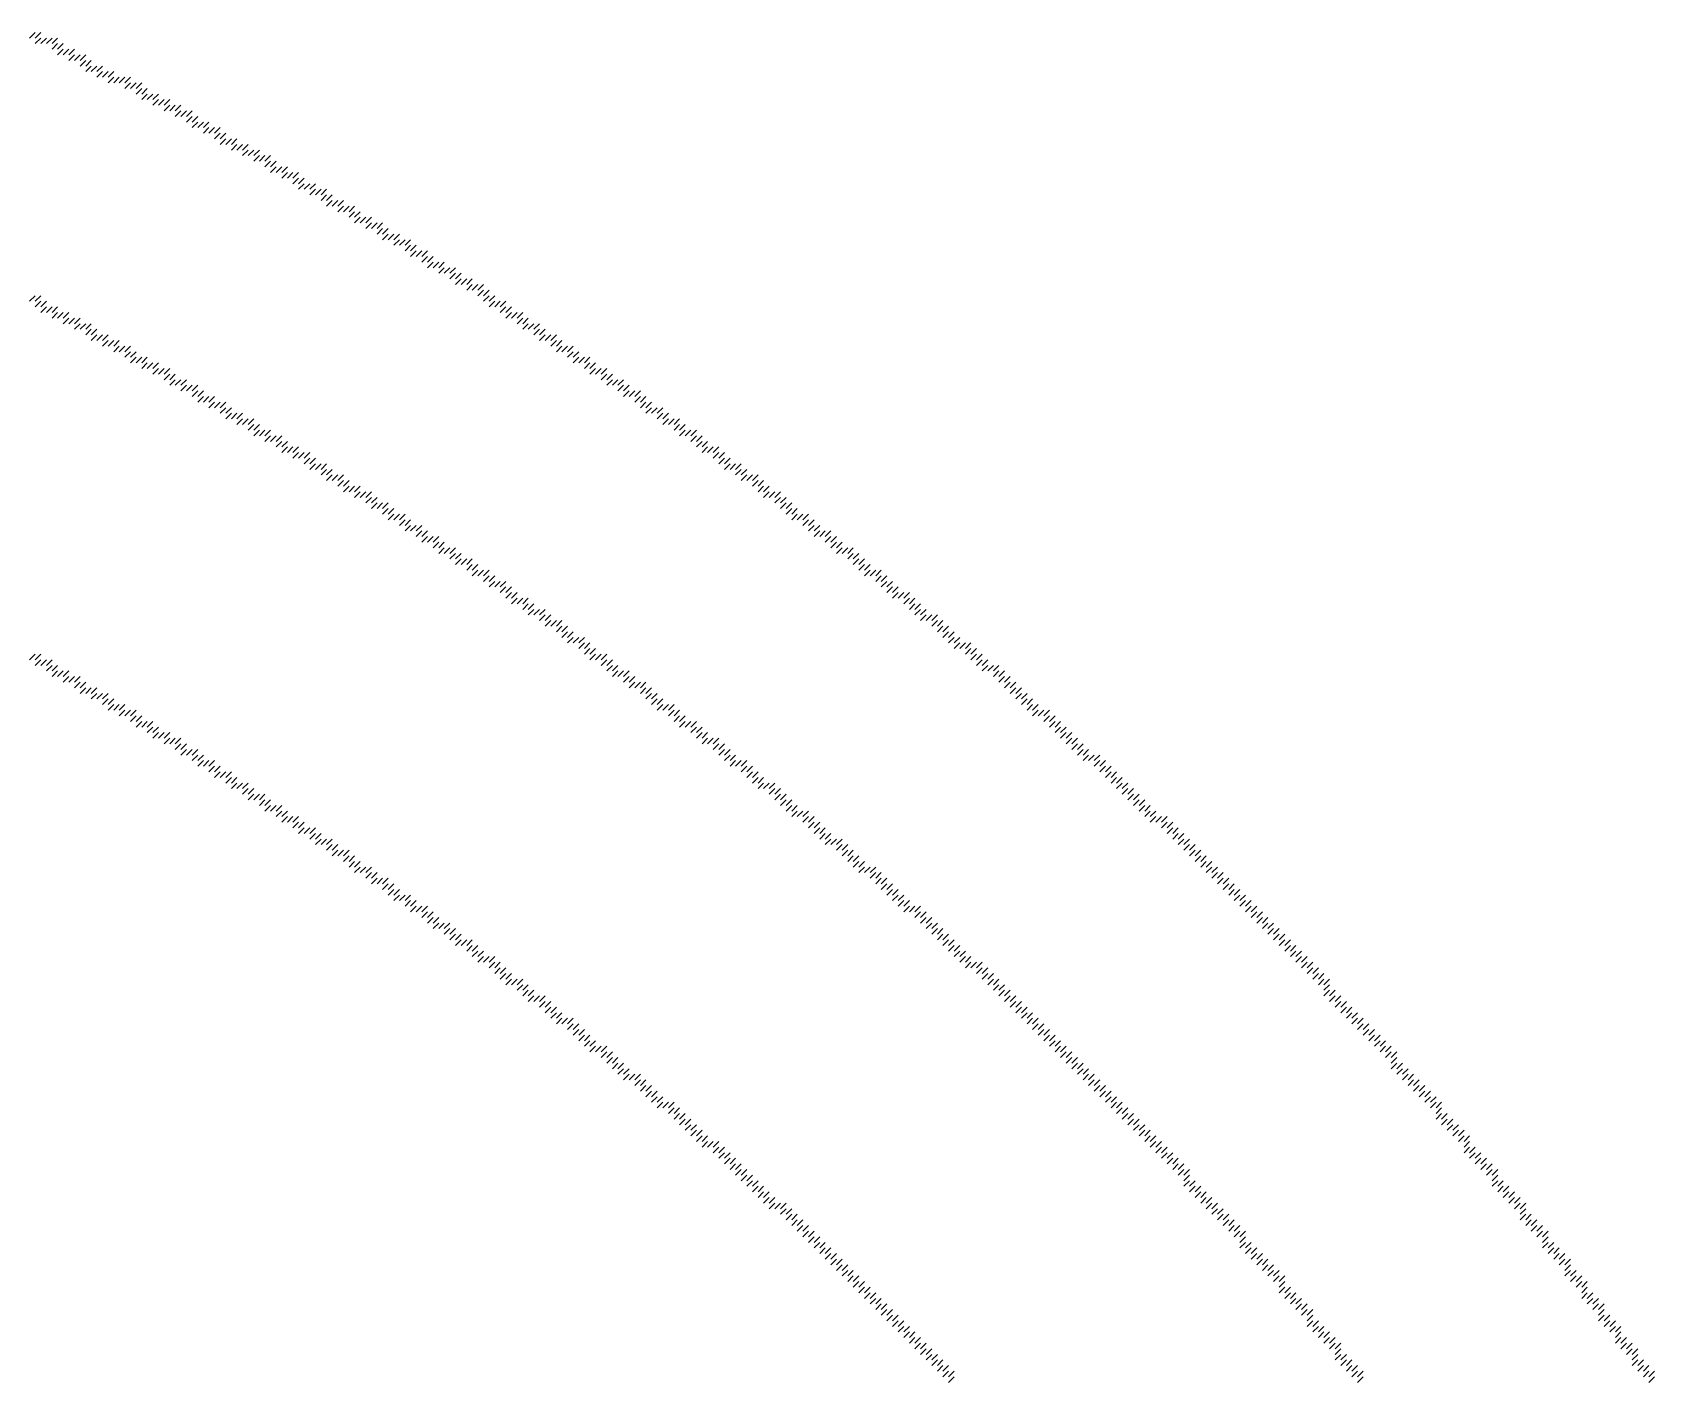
# Model space of a CAD drawing. Header units: metres. Extents: x 2 to 904, y 2 to 1040.
# Drawn here: x 466.5 to 756, y 792.5 to 1033 of the extents above; entities that cross this region are included whole.
import ezdxf

# ---------------------------------------------------------------- set-up
doc = ezdxf.new("R2010")
doc.units = ezdxf.units.M

msp = doc.modelspace()

# ---------------------------------------------------------------- linework, layer by layer
for p, q in [((466, 1032), (467, 1033)), ((467, 1032), (468, 1033)), ((467, 1031), (468, 1032)), ((468, 1031), (469, 1032)), ((469, 1031), (470, 1032)), ((470, 1031), (471, 1032)), ((470, 1030), (471, 1031)), ((471, 1030), (472, 1031)), ((471, 1029), (472, 1030)), ((472, 1029), (473, 1030)), ((473, 1029), (474, 1030)), ((473, 1028), (474, 1029)), ((474, 1028), (475, 1029)), ((475, 1028), (476, 1029)), ((475, 1027), (476, 1028)), ((476, 1027), (477, 1028)), ((476, 1026), (477, 1027)), ((477, 1026), (478, 1027)), ((478, 1026), (479, 1027)), ((478, 1025), (479, 1026)), ((479, 1025), (480, 1026)), ((480, 1025), (481, 1026)), ((480, 1024), (481, 1025)), ((481, 1024), (482, 1025)), ((482, 1024), (483, 1025)), ((483, 1024), (484, 1025)), ((483, 1023), (484, 1024)), ((484, 1023), (485, 1024)), ((485, 1023), (486, 1024)), ((485, 1022), (486, 1023)), ((486, 1022), (487, 1023)), ((486, 1021), (487, 1022)), ((487, 1021), (488, 1022)), ((488, 1021), (489, 1022)), ((488, 1020), (489, 1021)), ((489, 1020), (490, 1021)), ((490, 1020), (491, 1021)), ((490, 1019), (491, 1020)), ((491, 1019), (492, 1020)), ((492, 1019), (493, 1020)), ((492, 1018), (493, 1019)), ((493, 1018), (494, 1019)), ((494, 1018), (495, 1019)), ((494, 1017), (495, 1018)), ((495, 1017), (496, 1018)), ((495, 1016), (496, 1017)), ((496, 1016), (497, 1017)), ((497, 1016), (498, 1017)), ((497, 1015), (498, 1016)), ((498, 1015), (499, 1016)), ((499, 1015), (500, 1016)), ((499, 1014), (500, 1015)), ((500, 1014), (501, 1015)), ((500, 1013), (501, 1014)), ((501, 1013), (502, 1014)), ((502, 1013), (503, 1014)), ((502, 1012), (503, 1013)), ((503, 1012), (504, 1013)), ((504, 1012), (505, 1013)), ((504, 1011), (505, 1012)), ((505, 1011), (506, 1012)), ((506, 1011), (507, 1012)), ((506, 1010), (507, 1011)), ((507, 1010), (508, 1011)), ((508, 1010), (509, 1011)), ((508, 1009), (509, 1010)), ((509, 1009), (510, 1010)), ((509, 1008), (510, 1009)), ((510, 1008), (511, 1009)), ((511, 1008), (512, 1009)), ((511, 1007), (512, 1008)), ((512, 1007), (513, 1008)), ((513, 1007), (514, 1008)), ((513, 1006), (514, 1007)), ((514, 1006), (515, 1007)), ((514, 1005), (515, 1006)), ((515, 1005), (516, 1006)), ((516, 1005), (517, 1006)), ((516, 1004), (517, 1005)), ((517, 1004), (518, 1005)), ((518, 1004), (519, 1005)), ((518, 1003), (519, 1004)), ((519, 1003), (520, 1004)), ((519, 1002), (520, 1003)), ((520, 1002), (521, 1003)), ((521, 1002), (522, 1003)), ((521, 1001), (522, 1002)), ((522, 1001), (523, 1002)), ((523, 1001), (524, 1002)), ((523, 1000), (524, 1001)), ((524, 1000), (525, 1001)), ((524, 999), (525, 1000)), ((525, 999), (526, 1000)), ((526, 999), (527, 1000)), ((526, 998), (527, 999)), ((527, 998), (528, 999)), ((528, 998), (529, 999)), ((528, 997), (529, 998)), ((529, 997), (530, 998)), ((529, 996), (530, 997)), ((530, 996), (531, 997)), ((531, 996), (532, 997)), ((531, 995), (532, 996)), ((532, 995), (533, 996)), ((533, 995), (534, 996)), ((533, 994), (534, 995)), ((534, 994), (535, 995)), ((534, 993), (535, 994)), ((535, 993), (536, 994)), ((536, 993), (537, 994)), ((536, 992), (537, 993)), ((537, 992), (538, 993)), ((537, 991), (538, 992)), ((538, 991), (539, 992)), ((539, 991), (540, 992)), ((539, 990), (540, 991)), ((540, 990), (541, 991)), ((541, 990), (542, 991)), ((541, 989), (542, 990)), ((542, 989), (543, 990)), ((542, 988), (543, 989)), ((543, 988), (544, 989)), ((544, 988), (545, 989)), ((544, 987), (545, 988)), ((545, 987), (546, 988)), ((546, 987), (547, 988)), ((466, 985), (467, 986)), ((467, 985), (468, 986)), ((467, 984), (468, 985)), ((468, 984), (469, 985)), ((546, 986), (547, 987)), ((547, 986), (548, 987)), ((547, 985), (548, 986)), ((548, 985), (549, 986)), ((548, 984), (549, 985)), ((549, 984), (550, 985)), ((550, 984), (551, 985)), ((468, 983), (469, 984)), ((469, 983), (470, 984)), ((470, 983), (471, 984)), ((470, 982), (471, 983)), ((471, 982), (472, 983)), ((472, 982), (473, 983)), ((472, 981), (473, 982)), ((473, 981), (474, 982)), ((474, 981), (475, 982)), ((550, 983), (551, 984)), ((551, 983), (552, 984)), ((551, 982), (552, 983)), ((552, 982), (553, 983)), ((553, 982), (554, 983)), ((553, 981), (554, 982)), ((554, 981), (555, 982)), ((474, 980), (475, 981)), ((475, 980), (476, 981)), ((476, 980), (477, 981)), ((476, 979), (477, 980)), ((477, 979), (478, 980)), ((477, 978), (478, 979)), ((478, 978), (479, 979)), ((479, 978), (480, 979)), ((554, 980), (555, 981)), ((555, 980), (556, 981)), ((556, 980), (557, 981)), ((556, 979), (557, 980)), ((557, 979), (558, 980)), ((557, 978), (558, 979)), ((558, 978), (559, 979)), ((559, 978), (560, 979)), ((479, 977), (480, 978)), ((480, 977), (481, 978)), ((481, 977), (482, 978)), ((481, 976), (482, 977)), ((482, 976), (483, 977)), ((483, 976), (484, 977)), ((483, 975), (484, 976)), ((484, 975), (485, 976)), ((559, 977), (560, 978)), ((560, 977), (561, 978)), ((560, 976), (561, 977)), ((561, 976), (562, 977)), ((562, 976), (563, 977)), ((562, 975), (563, 976)), ((563, 975), (564, 976)), ((484, 974), (485, 975)), ((485, 974), (486, 975)), ((486, 974), (487, 975)), ((486, 973), (487, 974)), ((487, 973), (488, 974)), ((488, 973), (489, 974)), ((488, 972), (489, 973)), ((489, 972), (490, 973)), ((490, 972), (491, 973)), ((563, 974), (564, 975)), ((564, 974), (565, 975)), ((565, 974), (566, 975)), ((565, 973), (566, 974)), ((566, 973), (567, 974)), ((566, 972), (567, 973)), ((567, 972), (568, 973)), ((568, 972), (569, 973)), ((490, 971), (491, 972)), ((491, 971), (492, 972)), ((491, 970), (492, 971)), ((492, 970), (493, 971)), ((493, 970), (494, 971)), ((493, 969), (494, 970)), ((494, 969), (495, 970)), ((495, 969), (496, 970)), ((568, 971), (569, 972)), ((569, 971), (570, 972)), ((569, 970), (570, 971)), ((570, 970), (571, 971)), ((571, 970), (572, 971)), ((571, 969), (572, 970)), ((572, 969), (573, 970)), ((495, 968), (496, 969)), ((496, 968), (497, 969)), ((496, 967), (497, 968)), ((497, 967), (498, 968)), ((498, 967), (499, 968)), ((498, 966), (499, 967)), ((499, 966), (500, 967)), ((500, 966), (501, 967)), ((572, 968), (573, 969)), ((573, 968), (574, 969)), ((574, 968), (575, 969)), ((574, 967), (575, 968)), ((575, 967), (576, 968)), ((575, 966), (576, 967)), ((576, 966), (577, 967)), ((500, 965), (501, 966)), ((501, 965), (502, 966)), ((501, 964), (502, 965)), ((502, 964), (503, 965)), ((503, 964), (504, 965)), ((576, 965), (577, 966)), ((577, 965), (578, 966)), ((578, 965), (579, 966)), ((578, 964), (579, 965)), ((579, 964), (580, 965)), ((503, 963), (504, 964)), ((504, 963), (505, 964)), ((505, 963), (506, 964)), ((505, 962), (506, 963)), ((506, 962), (507, 963)), ((506, 961), (507, 962)), ((507, 961), (508, 962)), ((508, 961), (509, 962)), ((579, 963), (580, 964)), ((580, 963), (581, 964)), ((581, 963), (582, 964)), ((581, 962), (582, 963)), ((582, 962), (583, 963)), ((582, 961), (583, 962)), ((583, 961), (584, 962)), ((584, 961), (585, 962)), ((508, 960), (509, 961)), ((509, 960), (510, 961)), ((510, 960), (511, 961)), ((510, 959), (511, 960)), ((511, 959), (512, 960)), ((511, 958), (512, 959)), ((512, 958), (513, 959)), ((513, 958), (514, 959)), ((584, 960), (585, 961)), ((585, 960), (586, 961)), ((585, 959), (586, 960)), ((586, 959), (587, 960)), ((586, 958), (587, 959)), ((587, 958), (588, 959)), ((588, 958), (589, 959)), ((513, 957), (514, 958)), ((514, 957), (515, 958)), ((515, 957), (516, 958)), ((515, 956), (516, 957)), ((516, 956), (517, 957)), ((516, 955), (517, 956)), ((517, 955), (518, 956)), ((518, 955), (519, 956)), ((588, 957), (589, 958)), ((589, 957), (590, 958)), ((589, 956), (590, 957)), ((590, 956), (591, 957)), ((590, 955), (591, 956)), ((591, 955), (592, 956)), ((592, 955), (593, 956)), ((518, 954), (519, 955)), ((519, 954), (520, 955)), ((519, 953), (520, 954)), ((520, 953), (521, 954)), ((521, 953), (522, 954)), ((521, 952), (522, 953)), ((522, 952), (523, 953)), ((592, 954), (593, 955)), ((593, 954), (594, 955)), ((593, 953), (594, 954)), ((594, 953), (595, 954)), ((595, 953), (596, 954)), ((595, 952), (596, 953)), ((596, 952), (597, 953)), ((522, 951), (523, 952)), ((523, 951), (524, 952)), ((524, 951), (525, 952)), ((524, 950), (525, 951)), ((525, 950), (526, 951)), ((526, 950), (527, 951)), ((526, 949), (527, 950)), ((527, 949), (528, 950)), ((596, 951), (597, 952)), ((597, 951), (598, 952)), ((597, 950), (598, 951)), ((598, 950), (599, 951)), ((599, 950), (600, 951)), ((599, 949), (600, 950)), ((600, 949), (601, 950)), ((527, 948), (528, 949)), ((528, 948), (529, 949)), ((529, 948), (530, 949)), ((529, 947), (530, 948)), ((530, 947), (531, 948)), ((530, 946), (531, 947)), ((531, 946), (532, 947)), ((532, 946), (533, 947)), ((600, 948), (601, 949)), ((601, 948), (602, 949)), ((601, 947), (602, 948)), ((602, 947), (603, 948)), ((602, 946), (603, 947)), ((603, 946), (604, 947)), ((604, 946), (605, 947)), ((532, 945), (533, 946)), ((533, 945), (534, 946)), ((533, 944), (534, 945)), ((534, 944), (535, 945)), ((535, 944), (536, 945)), ((535, 943), (536, 944)), ((536, 943), (537, 944)), ((604, 945), (605, 946)), ((605, 945), (606, 946)), ((605, 944), (606, 945)), ((606, 944), (607, 945)), ((606, 943), (607, 944)), ((607, 943), (608, 944)), ((608, 943), (609, 944)), ((536, 942), (537, 943)), ((537, 942), (538, 943)), ((538, 942), (539, 943)), ((538, 941), (539, 942)), ((539, 941), (540, 942)), ((539, 940), (540, 941)), ((540, 940), (541, 941)), ((541, 940), (542, 941)), ((608, 942), (609, 943)), ((609, 942), (610, 943)), ((609, 941), (610, 942)), ((610, 941), (611, 942)), ((610, 940), (611, 941)), ((611, 940), (612, 941)), ((612, 940), (613, 941)), ((541, 939), (542, 940)), ((542, 939), (543, 940)), ((542, 938), (543, 939)), ((543, 938), (544, 939)), ((544, 938), (545, 939)), ((544, 937), (545, 938)), ((545, 937), (546, 938)), ((612, 939), (613, 940)), ((613, 939), (614, 940)), ((613, 938), (614, 939)), ((614, 938), (615, 939)), ((614, 937), (615, 938)), ((615, 937), (616, 938)), ((545, 936), (546, 937)), ((546, 936), (547, 937)), ((547, 936), (548, 937)), ((547, 935), (548, 936)), ((548, 935), (549, 936)), ((615, 936), (616, 937)), ((616, 936), (617, 937)), ((617, 936), (618, 937)), ((617, 935), (618, 936)), ((618, 935), (619, 936)), ((548, 934), (549, 935)), ((549, 934), (550, 935)), ((550, 934), (551, 935)), ((550, 933), (551, 934)), ((551, 933), (552, 934)), ((551, 932), (552, 933)), ((552, 932), (553, 933)), ((618, 934), (619, 935)), ((619, 934), (620, 935)), ((619, 933), (620, 934)), ((620, 933), (621, 934)), ((620, 932), (621, 933)), ((621, 932), (622, 933)), ((622, 932), (623, 933)), ((552, 931), (553, 932)), ((553, 931), (554, 932)), ((554, 931), (555, 932)), ((554, 930), (555, 931)), ((555, 930), (556, 931)), ((555, 929), (556, 930)), ((556, 929), (557, 930)), ((557, 929), (558, 930)), ((622, 931), (623, 932)), ((623, 931), (624, 932)), ((623, 930), (624, 931)), ((624, 930), (625, 931)), ((624, 929), (625, 930)), ((625, 929), (626, 930)), ((557, 928), (558, 929)), ((558, 928), (559, 929)), ((558, 927), (559, 928)), ((559, 927), (560, 928)), ((560, 927), (561, 928)), ((560, 926), (561, 927)), ((561, 926), (562, 927)), ((625, 928), (626, 929)), ((626, 928), (627, 929)), ((627, 928), (628, 929)), ((627, 927), (628, 928)), ((628, 927), (629, 928)), ((628, 926), (629, 927)), ((629, 926), (630, 927)), ((561, 925), (562, 926)), ((562, 925), (563, 926)), ((562, 924), (563, 925)), ((563, 924), (564, 925)), ((564, 924), (565, 925)), ((564, 923), (565, 924)), ((565, 923), (566, 924)), ((629, 925), (630, 926)), ((630, 925), (631, 926)), ((630, 924), (631, 925)), ((631, 924), (632, 925)), ((631, 923), (632, 924)), ((632, 923), (633, 924)), ((633, 923), (634, 924)), ((466, 921), (467, 922)), ((467, 921), (468, 922)), ((467, 920), (468, 921)), ((468, 920), (469, 921)), ((469, 920), (470, 921)), ((565, 922), (566, 923)), ((566, 922), (567, 923)), ((566, 921), (567, 922)), ((567, 921), (568, 922)), ((568, 921), (569, 922)), ((568, 920), (569, 921)), ((569, 920), (570, 921)), ((633, 922), (634, 923)), ((634, 922), (635, 923)), ((634, 921), (635, 922)), ((635, 921), (636, 922)), ((635, 920), (636, 921)), ((636, 920), (637, 921)), ((469, 919), (470, 920)), ((470, 919), (471, 920)), ((470, 918), (471, 919)), ((471, 918), (472, 919)), ((472, 918), (473, 919)), ((472, 917), (473, 918)), ((473, 917), (474, 918)), ((474, 917), (475, 918)), ((569, 919), (570, 920)), ((570, 919), (571, 920)), ((570, 918), (571, 919)), ((571, 918), (572, 919)), ((572, 918), (573, 919)), ((572, 917), (573, 918)), ((573, 917), (574, 918)), ((636, 919), (637, 920)), ((637, 919), (638, 920)), ((638, 919), (639, 920)), ((638, 918), (639, 919)), ((639, 918), (640, 919)), ((639, 917), (640, 918)), ((640, 917), (641, 918)), ((474, 916), (475, 917)), ((475, 916), (476, 917)), ((475, 915), (476, 916)), ((476, 915), (477, 916)), ((477, 915), (478, 916)), ((477, 914), (478, 915)), ((478, 914), (479, 915)), ((479, 914), (480, 915)), ((573, 916), (574, 917)), ((574, 916), (575, 917)), ((575, 916), (576, 917)), ((575, 915), (576, 916)), ((576, 915), (577, 916)), ((576, 914), (577, 915)), ((577, 914), (578, 915)), ((640, 916), (641, 917)), ((641, 916), (642, 917)), ((641, 915), (642, 916)), ((642, 915), (643, 916)), ((642, 914), (643, 915)), ((643, 914), (644, 915)), ((479, 913), (480, 914)), ((480, 913), (481, 914)), ((480, 912), (481, 913)), ((481, 912), (482, 913)), ((482, 912), (483, 913)), ((482, 911), (483, 912)), ((483, 911), (484, 912)), ((484, 911), (485, 912)), ((577, 913), (578, 914)), ((578, 913), (579, 914)), ((578, 912), (579, 913)), ((579, 912), (580, 913)), ((580, 912), (581, 913)), ((580, 911), (581, 912)), ((581, 911), (582, 912)), ((643, 913), (644, 914)), ((644, 913), (645, 914)), ((644, 912), (645, 913)), ((645, 912), (646, 913)), ((645, 911), (646, 912)), ((646, 911), (647, 912)), ((647, 911), (648, 912)), ((484, 910), (485, 911)), ((485, 910), (486, 911)), ((485, 909), (486, 910)), ((486, 909), (487, 910)), ((487, 909), (488, 910)), ((581, 910), (582, 911)), ((582, 910), (583, 911)), ((582, 909), (583, 910)), ((583, 909), (584, 910)), ((584, 909), (585, 910)), ((647, 910), (648, 911)), ((648, 910), (649, 911)), ((648, 909), (649, 910)), ((649, 909), (650, 910)), ((487, 908), (488, 909)), ((488, 908), (489, 909)), ((488, 907), (489, 908)), ((489, 907), (490, 908)), ((490, 907), (491, 908)), ((490, 906), (491, 907)), ((491, 906), (492, 907)), ((492, 906), (493, 907)), ((584, 908), (585, 909)), ((585, 908), (586, 909)), ((585, 907), (586, 908)), ((586, 907), (587, 908)), ((586, 906), (587, 907)), ((587, 906), (588, 907)), ((588, 906), (589, 907)), ((649, 908), (650, 909)), ((650, 908), (651, 909)), ((650, 907), (651, 908)), ((651, 907), (652, 908)), ((651, 906), (652, 907)), ((652, 906), (653, 907)), ((492, 905), (493, 906)), ((493, 905), (494, 906)), ((493, 904), (494, 905)), ((494, 904), (495, 905)), ((495, 904), (496, 905)), ((495, 903), (496, 904)), ((496, 903), (497, 904)), ((588, 905), (589, 906)), ((589, 905), (590, 906)), ((589, 904), (590, 905)), ((590, 904), (591, 905)), ((590, 903), (591, 904)), ((591, 903), (592, 904)), ((652, 905), (653, 906)), ((653, 905), (654, 906)), ((653, 904), (654, 905)), ((654, 904), (655, 905)), ((654, 903), (655, 904)), ((655, 903), (656, 904)), ((656, 903), (657, 904)), ((496, 902), (497, 903)), ((497, 902), (498, 903)), ((498, 902), (499, 903)), ((498, 901), (499, 902)), ((499, 901), (500, 902)), ((499, 900), (500, 901)), ((500, 900), (501, 901)), ((501, 900), (502, 901)), ((591, 902), (592, 903)), ((592, 902), (593, 903)), ((593, 902), (594, 903)), ((593, 901), (594, 902)), ((594, 901), (595, 902)), ((594, 900), (595, 901)), ((595, 900), (596, 901)), ((656, 902), (657, 903)), ((657, 902), (658, 903)), ((657, 901), (658, 902)), ((658, 901), (659, 902)), ((658, 900), (659, 901)), ((659, 900), (660, 901)), ((501, 899), (502, 900)), ((502, 899), (503, 900)), ((502, 898), (503, 899)), ((503, 898), (504, 899)), ((504, 898), (505, 899)), ((504, 897), (505, 898)), ((505, 897), (506, 898)), ((595, 899), (596, 900)), ((596, 899), (597, 900)), ((596, 898), (597, 899)), ((597, 898), (598, 899)), ((598, 898), (599, 899)), ((598, 897), (599, 898)), ((599, 897), (600, 898)), ((659, 899), (660, 900)), ((660, 899), (661, 900)), ((660, 898), (661, 899)), ((661, 898), (662, 899)), ((661, 897), (662, 898)), ((662, 897), (663, 898)), ((505, 896), (506, 897)), ((506, 896), (507, 897)), ((507, 896), (508, 897)), ((507, 895), (508, 896)), ((508, 895), (509, 896)), ((508, 894), (509, 895)), ((509, 894), (510, 895)), ((510, 894), (511, 895)), ((599, 896), (600, 897)), ((600, 896), (601, 897)), ((600, 895), (601, 896)), ((601, 895), (602, 896)), ((601, 894), (602, 895)), ((602, 894), (603, 895)), ((662, 896), (663, 897)), ((663, 896), (664, 897)), ((663, 895), (664, 896)), ((664, 895), (665, 896)), ((664, 894), (665, 895)), ((665, 894), (666, 895)), ((510, 893), (511, 894)), ((511, 893), (512, 894)), ((511, 892), (512, 893)), ((512, 892), (513, 893)), ((513, 892), (514, 893)), ((513, 891), (514, 892)), ((514, 891), (515, 892)), ((602, 893), (603, 894)), ((603, 893), (604, 894)), ((604, 893), (605, 894)), ((604, 892), (605, 893)), ((605, 892), (606, 893)), ((605, 891), (606, 892)), ((606, 891), (607, 892)), ((665, 893), (666, 894)), ((666, 893), (667, 894)), ((666, 892), (667, 893)), ((667, 892), (668, 893)), ((668, 892), (669, 893)), ((668, 891), (669, 892)), ((669, 891), (670, 892)), ((514, 890), (515, 891)), ((515, 890), (516, 891)), ((516, 890), (517, 891)), ((516, 889), (517, 890)), ((517, 889), (518, 890)), ((517, 888), (518, 889)), ((518, 888), (519, 889)), ((519, 888), (520, 889)), ((606, 890), (607, 891)), ((607, 890), (608, 891)), ((607, 889), (608, 890)), ((608, 889), (609, 890)), ((608, 888), (609, 889)), ((609, 888), (610, 889)), ((610, 888), (611, 889)), ((669, 890), (670, 891)), ((670, 890), (671, 891)), ((670, 889), (671, 890)), ((671, 889), (672, 890)), ((671, 888), (672, 889)), ((672, 888), (673, 889)), ((519, 887), (520, 888)), ((520, 887), (521, 888)), ((520, 886), (521, 887)), ((521, 886), (522, 887)), ((522, 886), (523, 887)), ((522, 885), (523, 886)), ((523, 885), (524, 886)), ((610, 887), (611, 888)), ((611, 887), (612, 888)), ((611, 886), (612, 887)), ((612, 886), (613, 887)), ((612, 885), (613, 886)), ((613, 885), (614, 886)), ((672, 887), (673, 888)), ((673, 887), (674, 888)), ((673, 886), (674, 887)), ((674, 886), (675, 887)), ((674, 885), (675, 886)), ((675, 885), (676, 886)), ((523, 884), (524, 885)), ((524, 884), (525, 885)), ((524, 883), (525, 884)), ((525, 883), (526, 884)), ((526, 883), (527, 884)), ((526, 882), (527, 883)), ((527, 882), (528, 883)), ((613, 884), (614, 885)), ((614, 884), (615, 885)), ((614, 883), (615, 884)), ((615, 883), (616, 884)), ((616, 883), (617, 884)), ((616, 882), (617, 883)), ((617, 882), (618, 883)), ((675, 884), (676, 885)), ((676, 884), (677, 885)), ((676, 883), (677, 884)), ((677, 883), (678, 884)), ((677, 882), (678, 883)), ((678, 882), (679, 883)), ((527, 881), (528, 882)), ((528, 881), (529, 882)), ((529, 881), (530, 882)), ((529, 880), (530, 881)), ((530, 880), (531, 881)), ((617, 881), (618, 882)), ((618, 881), (619, 882)), ((618, 880), (619, 881)), ((619, 880), (620, 881)), ((678, 881), (679, 882)), ((679, 881), (680, 882)), ((679, 880), (680, 881)), ((680, 880), (681, 881)), ((530, 879), (531, 880)), ((531, 879), (532, 880)), ((531, 878), (532, 879)), ((532, 878), (533, 879)), ((533, 878), (534, 879)), ((533, 877), (534, 878)), ((534, 877), (535, 878)), ((619, 879), (620, 880)), ((620, 879), (621, 880)), ((620, 878), (621, 879)), ((621, 878), (622, 879)), ((621, 877), (622, 878)), ((622, 877), (623, 878)), ((680, 879), (681, 880)), ((681, 879), (682, 880)), ((681, 878), (682, 879)), ((682, 878), (683, 879)), ((682, 877), (683, 878)), ((683, 877), (684, 878)), ((534, 876), (535, 877)), ((535, 876), (536, 877)), ((536, 876), (537, 877)), ((536, 875), (537, 876)), ((537, 875), (538, 876)), ((537, 874), (538, 875)), ((538, 874), (539, 875)), ((622, 876), (623, 877)), ((623, 876), (624, 877)), ((624, 876), (625, 877)), ((624, 875), (625, 876)), ((625, 875), (626, 876)), ((625, 874), (626, 875)), ((626, 874), (627, 875)), ((683, 876), (684, 877)), ((684, 876), (685, 877)), ((684, 875), (685, 876)), ((685, 875), (686, 876)), ((685, 874), (686, 875)), ((686, 874), (687, 875)), ((538, 873), (539, 874)), ((539, 873), (540, 874)), ((540, 873), (541, 874)), ((540, 872), (541, 873)), ((541, 872), (542, 873)), ((541, 871), (542, 872)), ((542, 871), (543, 872)), ((626, 873), (627, 874)), ((627, 873), (628, 874)), ((627, 872), (628, 873)), ((628, 872), (629, 873)), ((628, 871), (629, 872)), ((629, 871), (630, 872)), ((686, 873), (687, 874)), ((687, 873), (688, 874)), ((687, 872), (688, 873)), ((688, 872), (689, 873)), ((688, 871), (689, 872)), ((689, 871), (690, 872)), ((542, 870), (543, 871)), ((543, 870), (544, 871)), ((544, 870), (545, 871)), ((544, 869), (545, 870)), ((545, 869), (546, 870)), ((545, 868), (546, 869)), ((546, 868), (547, 869)), ((629, 870), (630, 871)), ((630, 870), (631, 871)), ((630, 869), (631, 870)), ((631, 869), (632, 870)), ((631, 868), (632, 869)), ((632, 868), (633, 869)), ((689, 870), (690, 871)), ((690, 870), (691, 871)), ((690, 869), (691, 870)), ((691, 869), (692, 870)), ((691, 868), (692, 869)), ((692, 868), (693, 869)), ((546, 867), (547, 868)), ((547, 867), (548, 868)), ((548, 867), (549, 868)), ((548, 866), (549, 867)), ((549, 866), (550, 867)), ((549, 865), (550, 866)), ((550, 865), (551, 866)), ((632, 867), (633, 868)), ((633, 867), (634, 868)), ((633, 866), (634, 867)), ((634, 866), (635, 867)), ((635, 866), (636, 867)), ((635, 865), (636, 866)), ((636, 865), (637, 866)), ((692, 867), (693, 868)), ((693, 867), (694, 868)), ((693, 866), (694, 867)), ((694, 866), (695, 867)), ((694, 865), (695, 866)), ((695, 865), (696, 866)), ((550, 864), (551, 865)), ((551, 864), (552, 865)), ((551, 863), (552, 864)), ((552, 863), (553, 864)), ((553, 863), (554, 864)), ((553, 862), (554, 863)), ((554, 862), (555, 863)), ((636, 864), (637, 865)), ((637, 864), (638, 865)), ((637, 863), (638, 864)), ((638, 863), (639, 864)), ((638, 862), (639, 863)), ((639, 862), (640, 863)), ((695, 864), (696, 865)), ((696, 864), (697, 865)), ((696, 863), (697, 864)), ((697, 863), (698, 864)), ((697, 862), (698, 863)), ((554, 861), (555, 862)), ((555, 861), (556, 862)), ((555, 860), (556, 861)), ((556, 860), (557, 861)), ((557, 860), (558, 861)), ((557, 859), (558, 860)), ((558, 859), (559, 860)), ((639, 861), (640, 862)), ((640, 861), (641, 862)), ((640, 860), (641, 861)), ((641, 860), (642, 861)), ((641, 859), (642, 860)), ((642, 859), (643, 860)), ((697, 861), (698, 862)), ((698, 861), (699, 862)), ((698, 860), (699, 861)), ((699, 860), (700, 861)), ((699, 859), (700, 860)), ((700, 859), (701, 860)), ((558, 858), (559, 859)), ((559, 858), (560, 859)), ((559, 857), (560, 858)), ((560, 857), (561, 858)), ((560, 856), (561, 857)), ((561, 856), (562, 857)), ((562, 856), (563, 857)), ((642, 858), (643, 859)), ((643, 858), (644, 859)), ((643, 857), (644, 858)), ((644, 857), (645, 858)), ((644, 856), (645, 857)), ((645, 856), (646, 857)), ((700, 858), (701, 859)), ((701, 858), (702, 859)), ((701, 857), (702, 858)), ((702, 857), (703, 858)), ((702, 856), (703, 857)), ((703, 856), (704, 857)), ((562, 855), (563, 856)), ((563, 855), (564, 856)), ((563, 854), (564, 855)), ((564, 854), (565, 855)), ((645, 855), (646, 856)), ((646, 855), (647, 856)), ((646, 854), (647, 855)), ((647, 854), (648, 855)), ((703, 855), (704, 856)), ((704, 855), (705, 856)), ((704, 854), (705, 855)), ((705, 854), (706, 855)), ((564, 853), (565, 854)), ((565, 853), (566, 854)), ((565, 852), (566, 853)), ((566, 852), (567, 853)), ((566, 851), (567, 852)), ((567, 851), (568, 852)), ((568, 851), (569, 852)), ((647, 853), (648, 854)), ((648, 853), (649, 854)), ((648, 852), (649, 853)), ((649, 852), (650, 853)), ((649, 851), (650, 852)), ((650, 851), (651, 852)), ((705, 853), (706, 854)), ((706, 853), (707, 854)), ((706, 852), (707, 853)), ((707, 852), (708, 853)), ((707, 851), (708, 852)), ((708, 851), (709, 852)), ((568, 850), (569, 851)), ((569, 850), (570, 851)), ((569, 849), (570, 850)), ((570, 849), (571, 850)), ((570, 848), (571, 849)), ((571, 848), (572, 849)), ((650, 850), (651, 851)), ((651, 850), (652, 851)), ((651, 849), (652, 850)), ((652, 849), (653, 850)), ((652, 848), (653, 849)), ((653, 848), (654, 849)), ((708, 850), (709, 851)), ((709, 850), (710, 851)), ((709, 849), (710, 850)), ((709, 848), (710, 849)), ((710, 848), (711, 849)), ((571, 847), (572, 848)), ((572, 847), (573, 848)), ((572, 846), (573, 847)), ((573, 846), (574, 847)), ((574, 846), (575, 847)), ((574, 845), (575, 846)), ((575, 845), (576, 846)), ((653, 847), (654, 848)), ((654, 847), (655, 848)), ((654, 846), (655, 847)), ((655, 846), (656, 847)), ((655, 845), (656, 846)), ((656, 845), (657, 846)), ((710, 847), (711, 848)), ((711, 847), (712, 848)), ((711, 846), (712, 847)), ((712, 846), (713, 847)), ((712, 845), (713, 846)), ((713, 845), (714, 846)), ((575, 844), (576, 845)), ((576, 844), (577, 845)), ((576, 843), (577, 844)), ((577, 843), (578, 844)), ((577, 842), (578, 843)), ((578, 842), (579, 843)), ((656, 844), (657, 845)), ((657, 844), (658, 845)), ((657, 843), (658, 844)), ((658, 843), (659, 844)), ((658, 842), (659, 843)), ((659, 842), (660, 843)), ((713, 844), (714, 845)), ((714, 844), (715, 845)), ((714, 843), (715, 844)), ((715, 843), (716, 844)), ((715, 842), (716, 843)), ((716, 842), (717, 843)), ((578, 841), (579, 842)), ((579, 841), (580, 842)), ((580, 841), (581, 842)), ((580, 840), (581, 841)), ((581, 840), (582, 841)), ((581, 839), (582, 840)), ((582, 839), (583, 840)), ((659, 841), (660, 842)), ((660, 841), (661, 842)), ((660, 840), (661, 841)), ((661, 840), (662, 841)), ((661, 839), (662, 840)), ((662, 839), (663, 840)), ((716, 841), (717, 842)), ((717, 841), (718, 842)), ((717, 840), (718, 841)), ((717, 839), (718, 840)), ((718, 839), (719, 840)), ((582, 838), (583, 839)), ((583, 838), (584, 839)), ((583, 837), (584, 838)), ((584, 837), (585, 838)), ((584, 836), (585, 837)), ((585, 836), (586, 837)), ((662, 838), (663, 839)), ((663, 838), (664, 839)), ((663, 837), (664, 838)), ((664, 837), (665, 838)), ((664, 836), (665, 837)), ((665, 836), (666, 837)), ((718, 838), (719, 839)), ((719, 838), (720, 839)), ((719, 837), (720, 838)), ((720, 837), (721, 838)), ((720, 836), (721, 837)), ((721, 836), (722, 837)), ((585, 835), (586, 836)), ((586, 835), (587, 836)), ((586, 834), (587, 835)), ((587, 834), (588, 835)), ((588, 834), (589, 835)), ((588, 833), (589, 834)), ((589, 833), (590, 834)), ((665, 835), (666, 836)), ((666, 835), (667, 836)), ((666, 834), (667, 835)), ((667, 834), (668, 835)), ((667, 833), (668, 834)), ((668, 833), (669, 834)), ((721, 835), (722, 836)), ((722, 835), (723, 836)), ((722, 834), (723, 835)), ((722, 833), (723, 834)), ((723, 833), (724, 834)), ((589, 832), (590, 833)), ((590, 832), (591, 833)), ((590, 831), (591, 832)), ((591, 831), (592, 832)), ((591, 830), (592, 831)), ((592, 830), (593, 831)), ((668, 832), (669, 833)), ((669, 832), (670, 833)), ((669, 831), (670, 832)), ((670, 831), (671, 832)), ((670, 830), (671, 831)), ((671, 830), (672, 831)), ((723, 832), (724, 833)), ((724, 832), (725, 833)), ((724, 831), (725, 832)), ((725, 831), (726, 832)), ((725, 830), (726, 831)), ((726, 830), (727, 831)), ((592, 829), (593, 830)), ((593, 829), (594, 830)), ((593, 828), (594, 829)), ((594, 828), (595, 829)), ((594, 827), (595, 828)), ((595, 827), (596, 828)), ((671, 829), (672, 830)), ((672, 829), (673, 830)), ((672, 828), (673, 829)), ((672, 827), (673, 828)), ((673, 827), (674, 828)), ((726, 829), (727, 830)), ((727, 829), (728, 830)), ((727, 828), (728, 829)), ((727, 827), (728, 828)), ((728, 827), (729, 828)), ((595, 826), (596, 827)), ((596, 826), (597, 827)), ((596, 825), (597, 826)), ((597, 825), (598, 826)), ((673, 826), (674, 827)), ((674, 826), (675, 827)), ((674, 825), (675, 826)), ((675, 825), (676, 826)), ((728, 826), (729, 827)), ((729, 826), (730, 827)), ((729, 825), (730, 826)), ((730, 825), (731, 826)), ((597, 824), (598, 825)), ((598, 824), (599, 825)), ((598, 823), (599, 824)), ((599, 823), (600, 824)), ((600, 823), (601, 824)), ((600, 822), (601, 823)), ((601, 822), (602, 823)), ((675, 824), (676, 825)), ((676, 824), (677, 825)), ((676, 823), (677, 824)), ((677, 823), (678, 824)), ((677, 822), (678, 823)), ((678, 822), (679, 823)), ((730, 824), (731, 825)), ((731, 824), (732, 825)), ((731, 823), (732, 824)), ((732, 823), (733, 824)), ((732, 822), (733, 823)), ((601, 821), (602, 822)), ((602, 821), (603, 822)), ((602, 820), (603, 821)), ((603, 820), (604, 821)), ((603, 819), (604, 820)), ((604, 819), (605, 820)), ((678, 821), (679, 822)), ((679, 821), (680, 822)), ((679, 820), (680, 821)), ((680, 820), (681, 821)), ((680, 819), (681, 820)), ((681, 819), (682, 820)), ((732, 821), (733, 822)), ((733, 821), (734, 822)), ((733, 820), (734, 821)), ((734, 820), (735, 821)), ((734, 819), (735, 820)), ((735, 819), (736, 820)), ((604, 818), (605, 819)), ((605, 818), (606, 819)), ((605, 817), (606, 818)), ((606, 817), (607, 818)), ((606, 816), (607, 817)), ((607, 816), (608, 817)), ((681, 818), (682, 819)), ((682, 818), (683, 819)), ((682, 817), (683, 818)), ((682, 816), (683, 817)), ((683, 816), (684, 817)), ((735, 818), (736, 819)), ((736, 818), (737, 819)), ((736, 817), (737, 818)), ((736, 816), (737, 817)), ((737, 816), (738, 817)), ((607, 815), (608, 816)), ((608, 815), (609, 816)), ((608, 814), (609, 815)), ((609, 814), (610, 815)), ((609, 813), (610, 814)), ((610, 813), (611, 814)), ((683, 815), (684, 816)), ((684, 815), (685, 816)), ((684, 814), (685, 815)), ((685, 814), (686, 815)), ((685, 813), (686, 814)), ((686, 813), (687, 814)), ((737, 815), (738, 816)), ((738, 815), (739, 816)), ((738, 814), (739, 815)), ((739, 814), (740, 815)), ((739, 813), (740, 814)), ((740, 813), (741, 814)), ((610, 812), (611, 813)), ((611, 812), (612, 813)), ((611, 811), (612, 812)), ((612, 811), (613, 812)), ((612, 810), (613, 811)), ((613, 810), (614, 811)), ((686, 812), (687, 813)), ((687, 812), (688, 813)), ((687, 811), (688, 812)), ((688, 811), (689, 812)), ((688, 810), (689, 811)), ((689, 810), (690, 811)), ((740, 812), (741, 813)), ((740, 811), (741, 812)), ((741, 811), (742, 812)), ((741, 810), (742, 811)), ((742, 810), (743, 811)), ((613, 809), (614, 810)), ((614, 809), (615, 810)), ((614, 808), (615, 809)), ((615, 808), (616, 809)), ((615, 807), (616, 808)), ((616, 807), (617, 808)), ((689, 809), (690, 810)), ((689, 808), (690, 809)), ((690, 808), (691, 809)), ((690, 807), (691, 808)), ((691, 807), (692, 808)), ((742, 809), (743, 810)), ((743, 809), (744, 810)), ((743, 808), (744, 809)), ((743, 807), (744, 808)), ((744, 807), (745, 808)), ((616, 806), (617, 807)), ((617, 806), (618, 807)), ((617, 805), (618, 806)), ((618, 805), (619, 806)), ((618, 804), (619, 805)), ((619, 804), (620, 805)), ((691, 806), (692, 807)), ((692, 806), (693, 807)), ((692, 805), (693, 806)), ((693, 805), (694, 806)), ((693, 804), (694, 805)), ((694, 804), (695, 805)), ((744, 806), (745, 807)), ((745, 806), (746, 807)), ((745, 805), (746, 806)), ((746, 805), (747, 806)), ((746, 804), (747, 805)), ((619, 803), (620, 804)), ((620, 803), (621, 804)), ((620, 802), (621, 803)), ((621, 802), (622, 803)), ((621, 801), (622, 802)), ((622, 801), (623, 802)), ((694, 803), (695, 804)), ((694, 802), (695, 803)), ((695, 802), (696, 803)), ((695, 801), (696, 802)), ((696, 801), (697, 802)), ((746, 803), (747, 804)), ((747, 803), (748, 804)), ((747, 802), (748, 803)), ((748, 802), (749, 803)), ((748, 801), (749, 802)), ((749, 801), (750, 802)), ((622, 800), (623, 801)), ((623, 800), (624, 801)), ((623, 799), (624, 800)), ((624, 799), (625, 800)), ((696, 800), (697, 801)), ((697, 800), (698, 801)), ((697, 799), (698, 800)), ((698, 799), (699, 800)), ((749, 800), (750, 801)), ((749, 799), (750, 800)), ((750, 799), (751, 800)), ((624, 798), (625, 799)), ((625, 798), (626, 799)), ((625, 797), (626, 798)), ((626, 797), (627, 798)), ((626, 796), (627, 797)), ((627, 796), (628, 797)), ((698, 798), (699, 799)), ((699, 798), (700, 799)), ((699, 797), (700, 798)), ((699, 796), (700, 797)), ((700, 796), (701, 797)), ((750, 798), (751, 799)), ((751, 798), (752, 799)), ((751, 797), (752, 798)), ((752, 797), (753, 798)), ((752, 796), (753, 797)), ((627, 795), (628, 796)), ((628, 795), (629, 796)), ((628, 794), (629, 795)), ((629, 794), (630, 795)), ((629, 793), (630, 794)), ((630, 793), (631, 794)), ((700, 795), (701, 796)), ((701, 795), (702, 796)), ((701, 794), (702, 795)), ((702, 794), (703, 795)), ((702, 793), (703, 794)), ((703, 793), (704, 794)), ((752, 795), (753, 796)), ((753, 795), (754, 796)), ((753, 794), (754, 795)), ((754, 794), (755, 795)), ((754, 793), (755, 794)), ((755, 793), (756, 794)), ((630, 792), (631, 793)), ((703, 792), (704, 793)), ((755, 792), (756, 793))]:
    msp.add_line(p, q)

doc.saveas('drawing.dxf')
